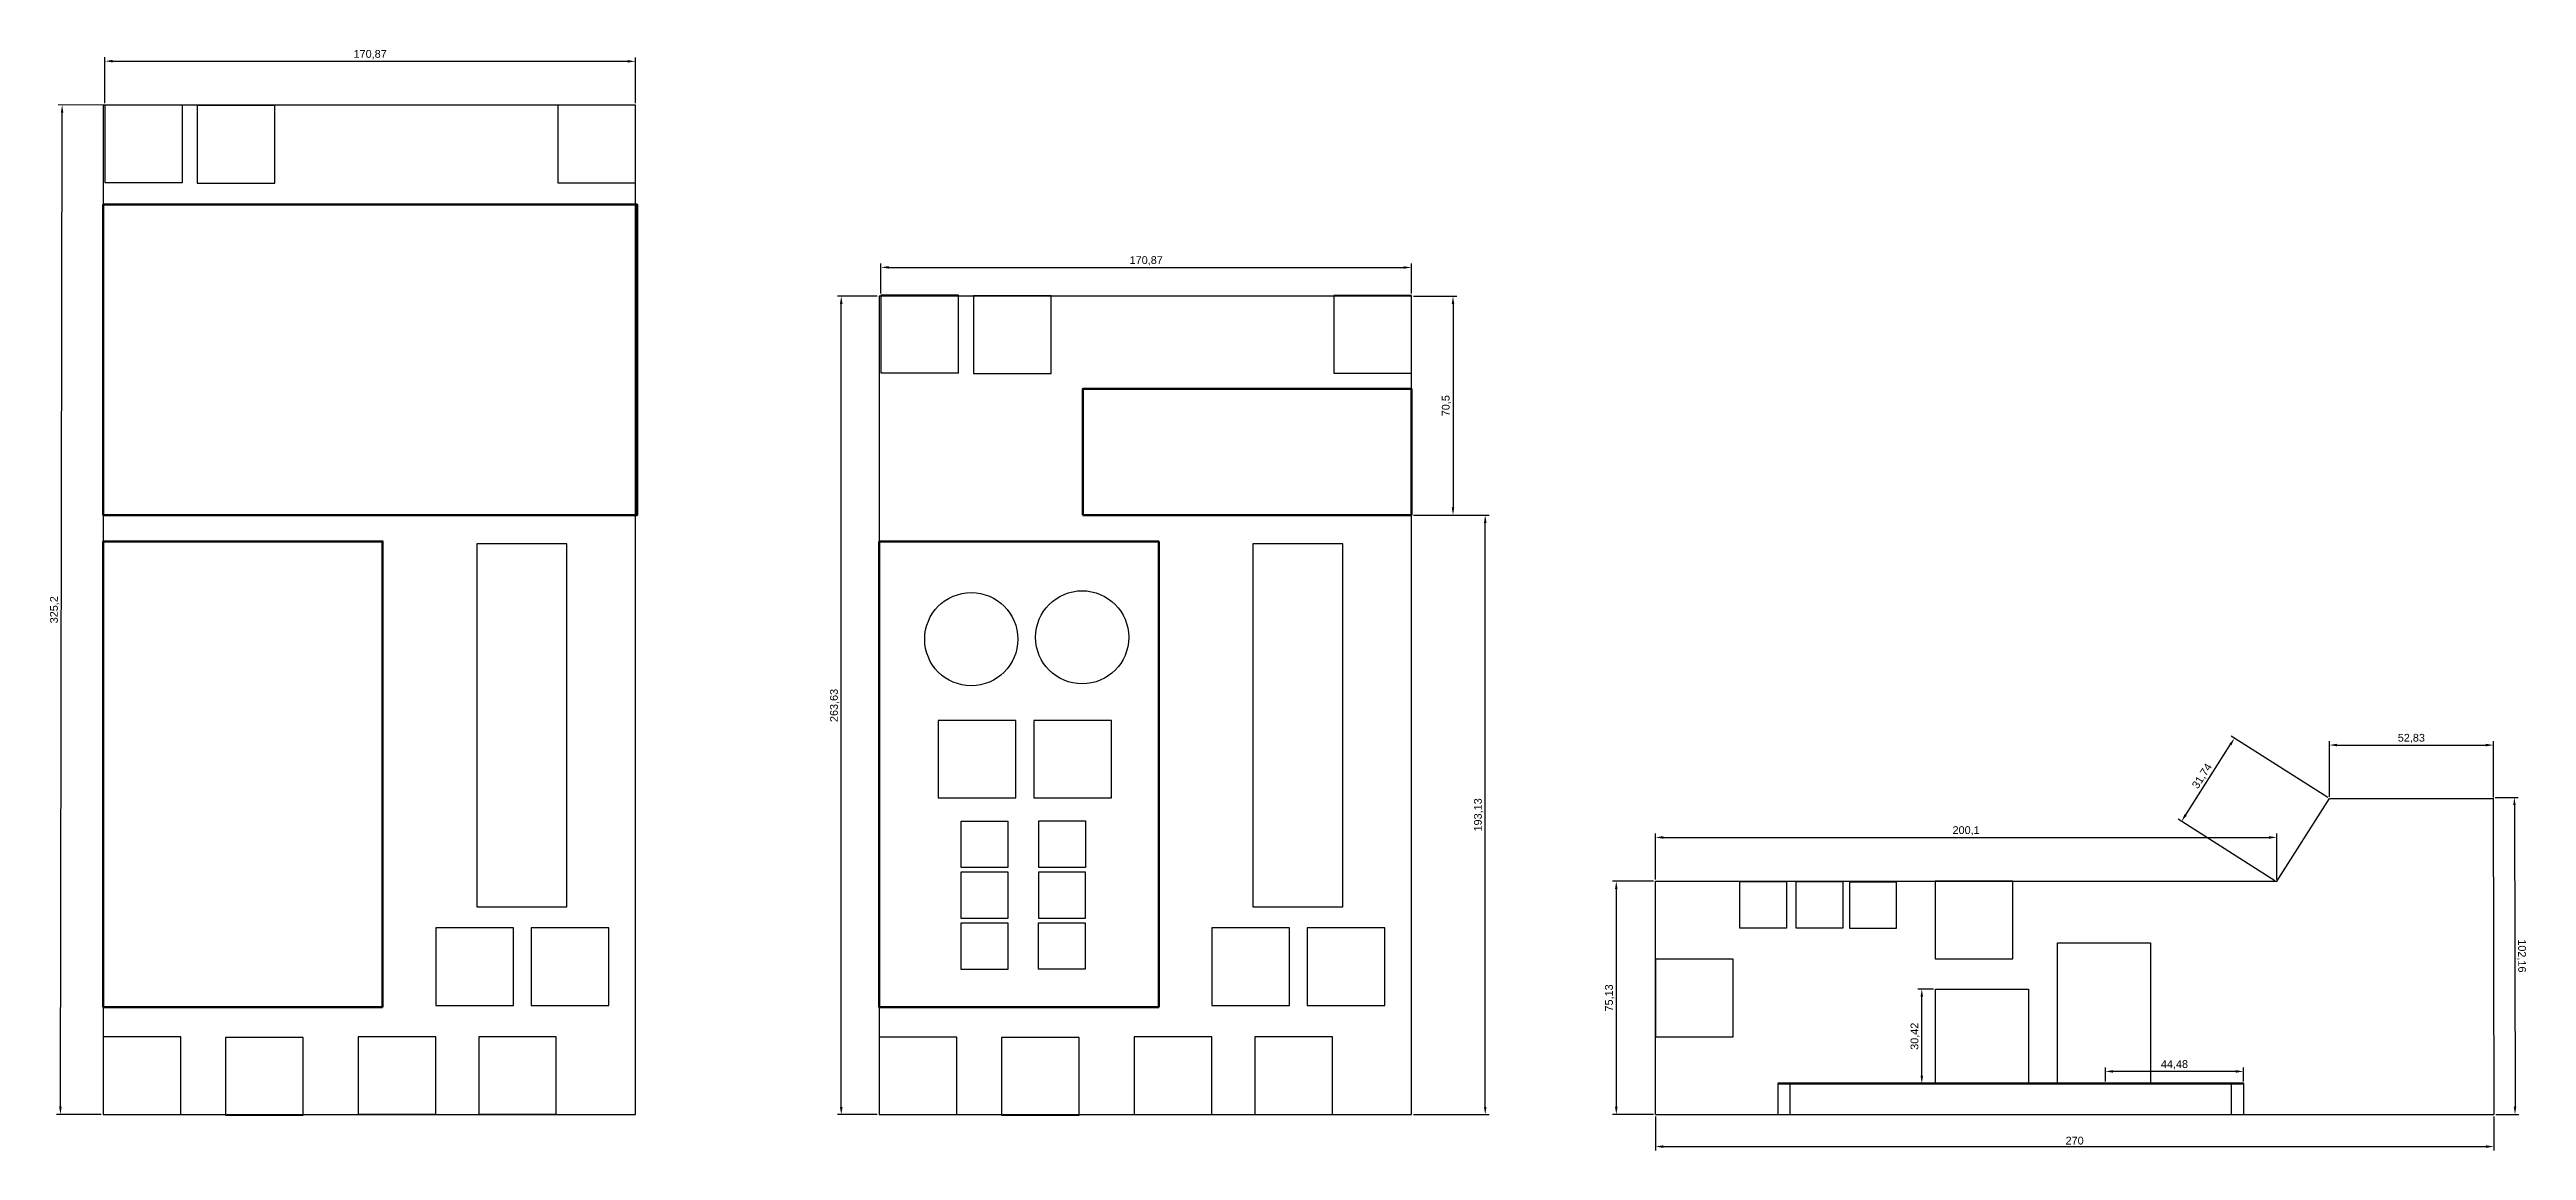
# Model space of a CAD drawing. Header units: millimetres. Extents: x -17 to 781, y -12 to 343.
import ezdxf

# ---------------------------------------------------------------- set-up
doc = ezdxf.new("R2010")
doc.units = ezdxf.units.MM
doc.styles.get("Standard").update_dxf_attribs({"font": 'arial.ttf'})
doc.dimstyles.new('ISO-25', dxfattribs={"dimtxt": 2.5, "dimasz": 2.5, "dimexe": 1.25, "dimexo": 0.625, "dimtad": 1, "dimtxsty": 'Standard', "dimcen": 2.5, "dimadec": 0, "dimazin": 0, "dimtfac": 1, "dimtmove": 0, "dimatfit": 3, "dimfxl": 1, "dimarcsym": 0})

# ---------------------------------------------------------------- blocks, each defined once
blk = doc.blocks.new('*D17')
at = {"color": 0, "lineweight": -2, "transparency": 16777216}
for p, q in [((-0.08, 325.2), (-14.48, 325.22)), ((-13.77, 2.52), (-13.23, 322.72)), ((-0.62, 0), (-15.03, 0.03))]:
    blk.add_line(p, q, dxfattribs=at)
at = {"color": 0, "transparency": 16777216}
for points in [[(-13.65, 322.72), (-12.82, 322.72), (-13.23, 325.22)], [(-14.19, 2.52), (-13.36, 2.52), (-13.78, 0.02)]]:
    blk.add_solid(points, dxfattribs=at)
at = {"layer": 'Defpoints', "color": 0, "transparency": 16777216}
for p in [(-13.23, 325.22), (0.55, 325.2), (0, 0)]:
    blk.add_point(p, dxfattribs=at)
at = {"color": 0, "transparency": 16777216, "insert": (-15.63, 162.62), "char_height": 2.5, "attachment_point": 5, "rotation": 89.9031}
blk.add_mtext('325,2', dxfattribs=at)
blk = doc.blocks.new('*D18')
at = {"color": 0, "lineweight": -2, "transparency": 16777216}
for p, q in [((0.55, 325.82), (0.55, 340.58)), ((3.05, 339.33), (168.93, 339.29)), ((171.42, 325.77), (171.43, 340.53))]:
    blk.add_line(p, q, dxfattribs=at)
at = {"color": 0, "transparency": 16777216}
for points in [[(3.05, 339.75), (3.05, 338.92), (0.55, 339.33)], [(168.93, 339.7), (168.93, 338.87), (171.43, 339.28)]]:
    blk.add_solid(points, dxfattribs=at)
at = {"layer": 'Defpoints', "color": 0, "transparency": 16777216}
for p in [(171.43, 339.28), (0.55, 325.2), (171.42, 325.15)]:
    blk.add_point(p, dxfattribs=at)
at = {"color": 0, "transparency": 16777216, "insert": (85.99, 341.44), "char_height": 2.5, "attachment_point": 5, "rotation": 359.98315}
blk.add_mtext('170,87', dxfattribs=at)
blk = doc.blocks.new('*D24')
at = {"color": 0, "lineweight": -2, "transparency": 16777216}
for p, q in [((249.35, 263.6), (236.48, 263.6)), ((237.73, 2.47), (237.73, 261.1)), ((249.35, -0.03), (236.48, -0.03))]:
    blk.add_line(p, q, dxfattribs=at)
at = {"color": 0, "transparency": 16777216}
for points in [[(237.31, 261.1), (238.15, 261.1), (237.73, 263.6)], [(237.31, 2.47), (238.15, 2.47), (237.73, -0.03)]]:
    blk.add_solid(points, dxfattribs=at)
at = {"layer": 'Defpoints', "color": 0, "transparency": 16777216}
for p in [(237.73, 263.6), (249.97, 263.6), (249.97, -0.03)]:
    blk.add_point(p, dxfattribs=at)
at = {"color": 0, "transparency": 16777216, "insert": (235.6, 131.78), "char_height": 2.5, "attachment_point": 5, "rotation": 90}
blk.add_mtext('263,63', dxfattribs=at)
blk = doc.blocks.new('*D25')
at = {"color": 0, "lineweight": -2, "transparency": 16777216}
for p, q in [((250.52, 264.54), (250.52, 274.17)), ((253.02, 272.91), (418.9, 272.87)), ((421.39, 264.49), (421.4, 274.11))]:
    blk.add_line(p, q, dxfattribs=at)
at = {"color": 0, "transparency": 16777216}
for points in [[(253.02, 273.33), (253.02, 272.5), (250.52, 272.92)], [(418.9, 273.28), (418.9, 272.45), (421.4, 272.86)]]:
    blk.add_solid(points, dxfattribs=at)
at = {"layer": 'Defpoints', "color": 0, "transparency": 16777216}
for p in [(421.4, 272.86), (250.52, 263.91), (421.39, 263.86)]:
    blk.add_point(p, dxfattribs=at)
at = {"color": 0, "transparency": 16777216, "insert": (335.96, 275.02), "char_height": 2.5, "attachment_point": 5, "rotation": 359.98315}
blk.add_mtext('170,87', dxfattribs=at)
blk = doc.blocks.new('*D26')
at = {"color": 0, "lineweight": -2, "transparency": 16777216}
for p, q in [((422.02, 263.6), (436.03, 263.6)), ((434.78, 261.1), (434.78, 195.59)), ((422.02, 193.09), (436.03, 193.09))]:
    blk.add_line(p, q, dxfattribs=at)
at = {"color": 0, "transparency": 16777216}
for points in [[(434.36, 261.1), (435.19, 261.1), (434.78, 263.6)], [(434.36, 195.59), (435.19, 195.59), (434.78, 193.09)]]:
    blk.add_solid(points, dxfattribs=at)
at = {"layer": 'Defpoints', "color": 0, "transparency": 16777216}
for p in [(421.39, 263.6), (421.39, 193.09), (434.78, 193.09)]:
    blk.add_point(p, dxfattribs=at)
at = {"color": 0, "transparency": 16777216, "insert": (432.65, 228.34), "char_height": 2.5, "attachment_point": 5, "rotation": 90}
blk.add_mtext('70,5', dxfattribs=at)
blk = doc.blocks.new('*D31')
at = {"color": 0, "lineweight": -2, "transparency": 16777216}
for p, q in [((422.02, 193.09), (446.4, 193.09)), ((445.15, 2.47), (445.15, 190.59)), ((422.02, -0.03), (446.4, -0.03))]:
    blk.add_line(p, q, dxfattribs=at)
at = {"color": 0, "transparency": 16777216}
for points in [[(444.74, 190.59), (445.57, 190.59), (445.15, 193.09)], [(444.74, 2.47), (445.57, 2.47), (445.15, -0.03)]]:
    blk.add_solid(points, dxfattribs=at)
at = {"layer": 'Defpoints', "color": 0, "transparency": 16777216}
for p in [(421.39, 193.09), (445.15, 193.09), (421.39, -0.03)]:
    blk.add_point(p, dxfattribs=at)
at = {"color": 0, "transparency": 16777216, "insert": (443.02, 96.53), "char_height": 2.5, "attachment_point": 5, "rotation": 90}
blk.add_mtext('193,13', dxfattribs=at)
blk = doc.blocks.new('*D33')
at = {"color": 0, "lineweight": -2, "transparency": 16777216}
for p, q in [((770.41, 102.16), (777.9, 102.18)), ((776.65, 99.68), (776.86, 2.52)), ((770.63, 0.01), (778.11, 0.02))]:
    blk.add_line(p, q, dxfattribs=at)
at = {"color": 0, "transparency": 16777216}
for points in [[(777.07, 99.68), (776.24, 99.68), (776.65, 102.18)], [(777.27, 2.52), (776.44, 2.52), (776.86, 0.02)]]:
    blk.add_solid(points, dxfattribs=at)
at = {"layer": 'Defpoints', "color": 0, "transparency": 16777216}
for p in [(769.79, 102.16), (770, 0.01), (776.86, 0.02)]:
    blk.add_point(p, dxfattribs=at)
at = {"color": 0, "transparency": 16777216, "insert": (778.88, 51.1), "char_height": 2.5, "attachment_point": 5, "rotation": 270.12036}
blk.add_mtext('102,16', dxfattribs=at)
blk = doc.blocks.new('*D34')
at = {"color": 0, "lineweight": -2, "transparency": 16777216}
for p, q in [((499.38, 75.13), (486.12, 75.13)), ((487.37, 72.63), (487.37, 2.51)), ((499.38, 0.01), (486.12, 0.01))]:
    blk.add_line(p, q, dxfattribs=at)
at = {"color": 0, "transparency": 16777216}
for points in [[(486.95, 72.63), (487.79, 72.63), (487.37, 75.13)], [(486.95, 2.51), (487.79, 2.51), (487.37, 0.01)]]:
    blk.add_solid(points, dxfattribs=at)
at = {"layer": 'Defpoints', "color": 0, "transparency": 16777216}
for p in [(500, 75.13), (487.37, 0.01), (500, 0.01)]:
    blk.add_point(p, dxfattribs=at)
at = {"color": 0, "transparency": 16777216, "insert": (485.24, 37.57), "char_height": 2.5, "attachment_point": 5, "rotation": 90}
blk.add_mtext('75,13', dxfattribs=at)
blk = doc.blocks.new('*D35')
at = {"color": 0, "lineweight": -2, "transparency": 16777216}
for p, q in [((500, 75.76), (500, 90.52)), ((502.5, 89.27), (697.6, 89.27)), ((700.1, 75.76), (700.1, 90.52))]:
    blk.add_line(p, q, dxfattribs=at)
at = {"color": 0, "transparency": 16777216}
for points in [[(502.5, 89.69), (502.5, 88.85), (500, 89.27)], [(697.6, 89.69), (697.6, 88.85), (700.1, 89.27)]]:
    blk.add_solid(points, dxfattribs=at)
at = {"layer": 'Defpoints', "color": 0, "transparency": 16777216}
for p in [(700.1, 89.27), (500, 75.13), (700.1, 75.13)]:
    blk.add_point(p, dxfattribs=at)
at = {"color": 0, "transparency": 16777216, "insert": (600.05, 91.4), "char_height": 2.5, "attachment_point": 5}
blk.add_mtext('200,1', dxfattribs=at)
blk = doc.blocks.new('*D36')
at = {"color": 0, "lineweight": -2, "transparency": 16777216}
for p, q in [((716.52, 102.1), (685.42, 121.89)), ((670.77, 96.55), (685.13, 119.11)), ((699.48, 75.32), (668.38, 95.11))]:
    blk.add_line(p, q, dxfattribs=at)
at = {"color": 0, "transparency": 16777216}
for points in [[(684.78, 119.34), (685.48, 118.89), (686.47, 121.22)], [(670.42, 96.78), (671.12, 96.33), (669.43, 94.44)]]:
    blk.add_solid(points, dxfattribs=at)
at = {"layer": 'Defpoints', "color": 0, "transparency": 16777216}
for p in [(686.47, 121.22), (717.05, 101.76), (700, 74.98)]:
    blk.add_point(p, dxfattribs=at)
at = {"color": 0, "transparency": 16777216, "insert": (676.16, 108.97), "char_height": 2.5, "attachment_point": 5, "rotation": 57.52381}
blk.add_mtext('31,74', dxfattribs=at)
blk = doc.blocks.new('*D37')
at = {"color": 0, "lineweight": -2, "transparency": 16777216}
for p, q in [((717.05, 102.39), (717.05, 120.27)), ((769.88, 102.39), (769.88, 120.27)), ((719.55, 119.02), (767.38, 119.02))]:
    blk.add_line(p, q, dxfattribs=at)
at = {"color": 0, "transparency": 16777216}
for points in [[(719.55, 119.44), (719.55, 118.6), (717.05, 119.02)], [(767.38, 119.44), (767.38, 118.6), (769.88, 119.02)]]:
    blk.add_solid(points, dxfattribs=at)
at = {"layer": 'Defpoints', "color": 0, "transparency": 16777216}
for p in [(769.88, 119.02), (717.05, 101.76), (769.88, 101.76)]:
    blk.add_point(p, dxfattribs=at)
at = {"color": 0, "transparency": 16777216, "insert": (743.46, 121.15), "char_height": 2.5, "attachment_point": 5}
blk.add_mtext('52,83', dxfattribs=at)
blk = doc.blocks.new('*D38')
at = {"color": 0, "lineweight": -2, "transparency": 16777216}
for p, q in [((500, -0.62), (500, -11.57)), ((770, -0.62), (770, -11.57)), ((502.5, -10.32), (767.5, -10.32))]:
    blk.add_line(p, q, dxfattribs=at)
at = {"color": 0, "transparency": 16777216}
for points in [[(502.5, -9.9), (502.5, -10.74), (500, -10.32)], [(767.5, -9.9), (767.5, -10.74), (770, -10.32)]]:
    blk.add_solid(points, dxfattribs=at)
at = {"layer": 'Defpoints', "color": 0, "transparency": 16777216}
for p in [(500, 0.01), (770, 0.01), (770, -10.32)]:
    blk.add_point(p, dxfattribs=at)
at = {"color": 0, "transparency": 16777216, "insert": (635, -8.42), "char_height": 2.5, "attachment_point": 5}
blk.add_mtext('270', dxfattribs=at)
blk = doc.blocks.new('*D42')
at = {"color": 0, "lineweight": -2, "transparency": 16777216}
for p, q in [((644.91, 10.63), (644.91, 15.15)), ((686.9, 13.9), (647.41, 13.9)), ((689.4, 10.63), (689.4, 15.15))]:
    blk.add_line(p, q, dxfattribs=at)
at = {"color": 0, "transparency": 16777216}
for points in [[(647.41, 14.32), (647.41, 13.49), (644.91, 13.9)], [(686.9, 14.32), (686.9, 13.49), (689.4, 13.9)]]:
    blk.add_solid(points, dxfattribs=at)
at = {"layer": 'Defpoints', "color": 0, "transparency": 16777216}
for p in [(644.91, 13.9), (644.91, 10.01), (689.4, 10.01)]:
    blk.add_point(p, dxfattribs=at)
at = {"color": 0, "transparency": 16777216, "insert": (667.16, 16.03), "char_height": 2.5, "attachment_point": 5}
blk.add_mtext('44,48', dxfattribs=at)
blk = doc.blocks.new('*D45')
at = {"color": 0, "lineweight": -2, "transparency": 16777216}
for p, q in [((589.51, 40.43), (584.52, 40.43)), ((585.77, 12.51), (585.77, 37.93)), ((589.51, 10.01), (584.52, 10.01))]:
    blk.add_line(p, q, dxfattribs=at)
at = {"color": 0, "transparency": 16777216}
for points in [[(585.35, 37.93), (586.19, 37.93), (585.77, 40.43)], [(585.35, 12.51), (586.19, 12.51), (585.77, 10.01)]]:
    blk.add_solid(points, dxfattribs=at)
at = {"layer": 'Defpoints', "color": 0, "transparency": 16777216}
for p in [(585.77, 40.43), (590.13, 40.43), (590.13, 10.01)]:
    blk.add_point(p, dxfattribs=at)
at = {"color": 0, "transparency": 16777216, "insert": (583.64, 25.22), "char_height": 2.5, "attachment_point": 5, "rotation": 90}
blk.add_mtext('30,42', dxfattribs=at)

msp = doc.modelspace()

# ---------------------------------------------------------------- linework, layer by layer
for p, q in [((700.004, 74.983), (717.049, 101.761)), ((717.049, 101.761), (769.877, 101.761)), ((769.79, 102.164), (770.004, 0.005)), ((500.004, 0.005), (500.004, 75.134)), ((500.004, 75.134), (700.004, 75.134)), ((500.004, 0.005), (770.004, 0.005))]:
    msp.add_line(p, q)
at = {"color": 3, "lineweight": 211}
msp.add_line((539.397, 10.005), (689.397, 10.005), dxfattribs=at)
for points in [[(0, 0), (171.423, 0), (171.423, 325.145), (0, 325.145)], [(0.55, 300.196), (25.55, 300.196), (25.55, 325.196), (0.55, 325.196)], [(30.324, 300.03), (55.324, 300.03), (55.324, 325.03), (30.324, 325.03)], [(146.423, 300.145), (171.423, 300.145), (171.423, 325.145), (146.423, 325.145)], [(249.971, -0.034), (421.394, -0.034), (421.394, 263.596), (249.971, 263.596)], [(250.521, 238.91), (275.521, 238.91), (275.521, 263.91), (250.521, 263.91)], [(280.296, 238.745), (305.296, 238.745), (305.296, 263.745), (280.296, 263.745)], [(396.394, 238.86), (421.394, 238.86), (421.394, 263.86), (396.394, 263.86)], [(120.338, 66.898), (149.338, 66.898), (149.338, 183.898), (120.338, 183.898)], [(370.309, 66.864), (399.309, 66.864), (399.309, 183.864), (370.309, 183.864)], [(268.999, 101.991), (293.999, 101.991), (293.999, 126.991), (268.999, 126.991)], [(299.767, 101.991), (324.767, 101.991), (324.767, 126.991), (299.767, 126.991)], [(276.401, 94.543), (291.401, 94.543), (291.401, 79.543), (276.401, 79.543)], [(301.349, 94.572), (316.349, 94.572), (316.349, 79.572), (301.349, 79.572)], [(276.381, 78.163), (291.381, 78.163), (291.381, 63.163), (276.381, 63.163)], [(301.328, 78.192), (316.328, 78.192), (316.328, 63.192), (301.328, 63.192)], [(527.209, 75.07), (542.209, 75.07), (542.209, 60.07), (527.209, 60.07)], [(545.345, 75.07), (560.345, 75.07), (560.345, 60.07), (545.345, 60.07)], [(562.54, 74.936), (577.54, 74.936), (577.54, 59.936), (562.54, 59.936)], [(590.072, 50.169), (615.072, 50.169), (615.072, 75.169), (590.072, 75.169)], [(107.115, 35.136), (132.115, 35.136), (132.115, 60.136), (107.115, 60.136)], [(137.883, 35.136), (162.883, 35.136), (162.883, 60.136), (137.883, 60.136)], [(276.366, 61.76), (291.366, 61.76), (291.366, 46.76), (276.366, 46.76)], [(301.313, 61.788), (316.313, 61.788), (316.313, 46.788), (301.313, 46.788)], [(357.086, 35.103), (382.086, 35.103), (382.086, 60.103), (357.086, 60.103)], [(387.854, 35.103), (412.854, 35.103), (412.854, 60.103), (387.854, 60.103)], [(500.004, 25.005), (525.004, 25.005), (525.004, 50.005), (500.004, 50.005)], [(659.441, 10.005), (629.441, 10.005), (629.441, 55.271), (659.441, 55.271)], [(620.134, 10.005), (590.134, 10.005), (590.134, 40.425), (620.134, 40.425)], [(0, 0), (25, 0), (25, 25), (0, 25)], [(39.374, -0.151), (64.374, -0.151), (64.374, 24.849), (39.374, 24.849)], [(82.115, 0.078), (107.115, 0.078), (107.115, 25.078), (82.115, 25.078)], [(120.948, 0.078), (145.948, 0.078), (145.948, 25.078), (120.948, 25.078)], [(249.971, -0.034), (274.971, -0.034), (274.971, 24.966), (249.971, 24.966)], [(289.345, -0.185), (314.345, -0.185), (314.345, 24.815), (289.345, 24.815)], [(332.086, 0.045), (357.086, 0.045), (357.086, 25.045), (332.086, 25.045)], [(370.92, 0.045), (395.92, 0.045), (395.92, 25.045), (370.92, 25.045)], [(539.397, 0.005), (543.397, 0.005), (543.397, 10.005), (539.397, 10.005)], [(685.468, 0.005), (689.468, 0.005), (689.468, 10.005), (685.468, 10.005)]]:
    msp.add_lwpolyline(points, close=True)
at = {"color": 3, "lineweight": 100}
for points in [[(0, 193.127), (172, 193.127), (172, 293.127), (0, 293.127)], [(315.555, 193.094), (421.394, 193.094), (421.394, 233.813), (315.555, 233.813)], [(90, 34.602), (90, 184.602), (0, 184.602), (0, 34.602)], [(339.971, 34.569), (339.971, 184.569), (249.971, 184.569), (249.971, 34.569)]]:
    msp.add_lwpolyline(points, close=True, dxfattribs=at)
for centre in [(279.605, 153.135), (315.326, 153.735)]:
    msp.add_circle(centre, 15)

# ---------------------------------------------------------------- dimensions: what is measured, and where the dimension line sits
for p1, p2, distance, picture, middle in [((0.55, 325.196), (171.423, 325.145), 14.139, '*D18', (85.991, 341.437)), ((0, 0), (0.55, 325.196), 13.779, '*D17', (-15.631, 162.625)), ((250.521, 263.91), (421.394, 263.86), 9.005, '*D25', (335.961, 275.017)), ((700.004, 74.983), (717.049, 101.761), 36.242, '*D36', (676.157, 108.974)), ((769.79, 102.164), (770.004, 0.005), 6.858, '*D33', (778.882, 51.103))]:
    dim = msp.add_aligned_dim(p1=p1, p2=p2, distance=distance, dimstyle='ISO-25')
    dim.commit()
    dim.dimension.update_dxf_attribs({"geometry": picture, "text_midpoint": middle})
for base, p1, p2, picture, middle in [((237.731, 263.596), (249.971, -0.034), (249.971, 263.596), '*D24', (235.604, 131.781)), ((434.776, 193.094), (421.394, 263.596), (421.394, 193.094), '*D26', (432.649, 228.345)), ((445.152, 193.094), (421.394, -0.034), (421.394, 193.094), '*D31', (443.025, 96.53)), ((487.369, 0.005), (500.004, 75.134), (500.004, 0.005), '*D34', (485.242, 37.57)), ((585.771, 40.425), (590.134, 10.005), (590.134, 40.425), '*D45', (583.644, 25.215))]:
    dim = msp.add_linear_dim(base=base, p1=p1, p2=p2, angle=90, dimstyle='ISO-25')
    dim.commit()
    dim.dimension.update_dxf_attribs({"geometry": picture, "text_midpoint": middle})
for base, p1, p2, picture, middle in [((769.877, 119.019), (717.049, 101.761), (769.877, 101.761), '*D37', (743.463, 121.147)), ((700.101, 89.268), (500.004, 75.134), (700.101, 75.134), '*D35', (600.053, 91.396)), ((644.913, 13.904), (689.397, 10.005), (644.913, 10.005), '*D42', (667.155, 16.031)), ((770.004, -10.319), (500.004, 0.005), (770.004, 0.005), '*D38', (635.004, -8.418))]:
    dim = msp.add_linear_dim(base=base, p1=p1, p2=p2, dimstyle='ISO-25')
    dim.commit()
    dim.dimension.update_dxf_attribs({"geometry": picture, "text_midpoint": middle})

doc.saveas('drawing.dxf')
